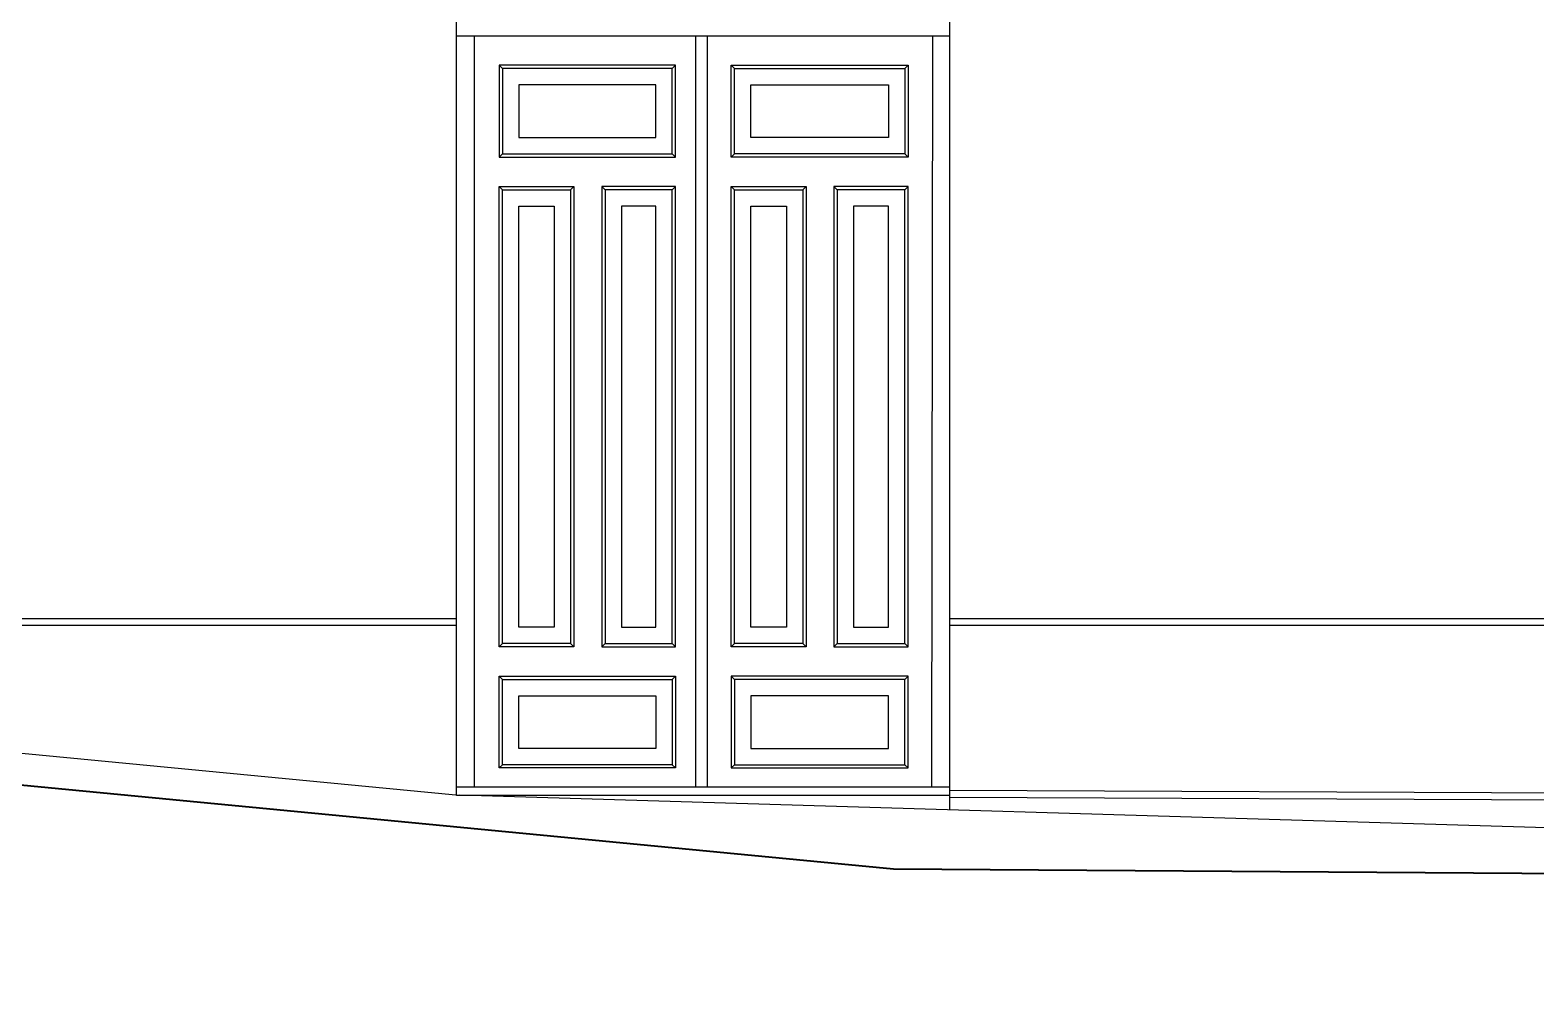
# Model space of a CAD drawing. Extents: x -43 to 90, y 6 to 81.
# Drawn here: x 33.227 to 37.822, y 61.089 to 64.025 of the extents above; entities that cross this region are included whole.
import ezdxf

# ---------------------------------------------------------------- set-up
doc = ezdxf.new("R2010")
doc.units = 0
doc.header["$LTSCALE"] = 0.1
doc.header["$MEASUREMENT"] = 0
doc.layers.add('cortado', color=7, linetype='CONTINUOUS', lineweight=40)
doc.layers.add('visto', color=9, linetype='CONTINUOUS')

msp = doc.modelspace()

# ---------------------------------------------------------------- linework, layer by layer
at = {"layer": 'cortado', "linetype": 'ByBlock'}
msp.add_lwpolyline([(90.2125, 61.1011), (87.303, 61.0886), (87.2999, 61.5221), (63.8701, 61.3569), (63.0997, 61.4081), (60.9385, 61.4327), (58.7813, 61.4082), (58.0068, 61.3569), (56.8082, 61.3569), (56.7544, 61.3714), (55.9243, 61.4108), (53.955, 61.4284), (51.957, 61.3936), (51.6509, 61.3721), (51.5917, 61.3577), (43.7266, 61.4103), (35.8616, 61.4629), (32.2866, 61.8075), (28.5437, 61.8911), (26.9751, 61.8911)], dxfattribs=at)
at = {"layer": 'visto'}
for p, q in [((34.5277, 61.6891), (34.5277, 65.2221)), ((36.0331, 61.6441), (36.0331, 65.2221)), ((36.0331, 61.6791), (36.0331, 65.2217)), ((34.5277, 64.0071), (36.0331, 64.0071)), ((34.5834, 61.7141), (34.5834, 64.0071)), ((35.2588, 61.7141), (35.2588, 64.0071)), ((35.2938, 61.7141), (35.2938, 64.0071)), ((35.9783, 61.7141), (35.9816, 64.0071)), ((34.6684, 63.9071), (34.6584, 63.9171)), ((35.1863, 63.9071), (35.1963, 63.9171)), ((35.3763, 63.9071), (35.3663, 63.9171)), ((35.8966, 63.9071), (35.9066, 63.9171)), ((34.6684, 63.6471), (34.6584, 63.6371)), ((35.1863, 63.6471), (35.1963, 63.6371)), ((35.3763, 63.6471), (35.3663, 63.6371)), ((35.8966, 63.6471), (35.9066, 63.6371)), ((34.6684, 63.5371), (34.6584, 63.5471)), ((34.8763, 63.5371), (34.8863, 63.5471)), ((34.9813, 63.5371), (34.9713, 63.5471)), ((35.1863, 63.5371), (35.1963, 63.5471)), ((35.3763, 63.5371), (35.3663, 63.5471)), ((35.5848, 63.5371), (35.5948, 63.5471)), ((35.6898, 63.5371), (35.6798, 63.5471)), ((35.8966, 63.5371), (35.9066, 63.5471)), ((32.7847, 62.2281), (34.5277, 62.2281)), ((36.0331, 62.2281), (38.7284, 62.2281)), ((32.7847, 62.208), (34.5277, 62.208)), ((36.0331, 62.208), (38.7284, 62.208)), ((34.6684, 62.1521), (34.6584, 62.1421)), ((34.8763, 62.1521), (34.8863, 62.1421)), ((34.9813, 62.1521), (34.9713, 62.1421)), ((35.1863, 62.1521), (35.1963, 62.1421)), ((35.3763, 62.1521), (35.3663, 62.1421)), ((35.5848, 62.1521), (35.5948, 62.1421)), ((35.6898, 62.1521), (35.6798, 62.1421)), ((35.8966, 62.1521), (35.9066, 62.1421)), ((34.6684, 62.0421), (34.6584, 62.0521)), ((35.1863, 62.0421), (35.1963, 62.0521)), ((35.3763, 62.0421), (35.3663, 62.0521)), ((35.8966, 62.0421), (35.9066, 62.0521)), ((32.2743, 61.907), (34.5358, 61.6891)), ((32.2866, 61.8075), (35.8616, 61.4629)), ((34.6684, 61.7821), (34.6584, 61.7721)), ((35.1863, 61.7821), (35.1963, 61.7721)), ((35.3763, 61.7821), (35.3663, 61.7721)), ((35.8966, 61.7821), (35.9066, 61.7721)), ((34.5277, 61.7141), (36.0331, 61.7141)), ((34.5277, 61.6891), (36.0334, 61.6891)), ((38.7284, 61.5631), (34.5358, 61.6891)), ((36.0331, 61.7041), (38.7284, 61.6931)), ((36.0331, 61.6829), (38.7284, 61.6722)), ((51.5917, 61.3577), (35.8616, 61.4629))]:
    msp.add_line(p, q, dxfattribs=at)
for points in [[(35.1963, 63.6371), (35.1963, 63.9171), (34.6584, 63.9171), (34.6584, 63.6371)], [(35.3663, 63.6371), (35.3663, 63.9171), (35.9066, 63.9171), (35.9066, 63.6371)], [(35.1863, 63.6471), (35.1863, 63.9071), (34.6684, 63.9071), (34.6684, 63.6471)], [(35.3763, 63.6471), (35.3763, 63.9071), (35.8966, 63.9071), (35.8966, 63.6471)], [(35.1363, 63.6971), (35.1363, 63.8571), (34.7184, 63.8571), (34.7184, 63.6971)], [(35.4263, 63.6971), (35.4263, 63.8571), (35.8466, 63.8571), (35.8466, 63.6971)], [(34.8863, 62.1421), (34.6584, 62.1421), (34.6584, 63.5471), (34.8863, 63.5471)], [(34.8763, 62.1521), (34.6684, 62.1521), (34.6684, 63.5371), (34.8763, 63.5371)], [(34.9713, 62.1421), (35.1963, 62.1421), (35.1963, 63.5471), (34.9713, 63.5471)], [(34.9813, 62.1521), (35.1863, 62.1521), (35.1863, 63.5371), (34.9813, 63.5371)], [(35.5948, 62.1421), (35.3663, 62.1421), (35.3663, 63.5471), (35.5948, 63.5471)], [(35.5848, 62.1521), (35.3763, 62.1521), (35.3763, 63.5371), (35.5848, 63.5371)], [(35.6798, 62.1421), (35.9066, 62.1421), (35.9066, 63.5471), (35.6798, 63.5471)], [(35.6898, 62.1521), (35.8966, 62.1521), (35.8966, 63.5371), (35.6898, 63.5371)], [(34.8263, 62.2021), (34.7184, 62.2021), (34.7184, 63.4871), (34.8263, 63.4871)], [(35.0313, 62.2021), (35.1363, 62.2021), (35.1363, 63.4871), (35.0313, 63.4871)], [(35.5348, 62.2021), (35.4263, 62.2021), (35.4263, 63.4871), (35.5348, 63.4871)], [(35.7398, 62.2021), (35.8466, 62.2021), (35.8466, 63.4871), (35.7398, 63.4871)], [(35.1963, 62.0521), (35.1963, 61.7721), (34.6584, 61.7721), (34.6584, 62.0521)], [(35.1863, 62.0421), (35.1863, 61.7821), (34.6684, 61.7821), (34.6684, 62.0421)], [(35.3663, 62.0521), (35.3663, 61.7721), (35.9066, 61.7721), (35.9066, 62.0521)], [(35.3763, 62.0421), (35.3763, 61.7821), (35.8966, 61.7821), (35.8966, 62.0421)], [(35.1363, 61.9921), (35.1363, 61.8321), (34.7184, 61.8321), (34.7184, 61.9921)], [(35.4263, 61.9921), (35.4263, 61.8321), (35.8466, 61.8321), (35.8466, 61.9921)]]:
    msp.add_lwpolyline(points, close=True, dxfattribs=at)

doc.saveas('drawing.dxf')
